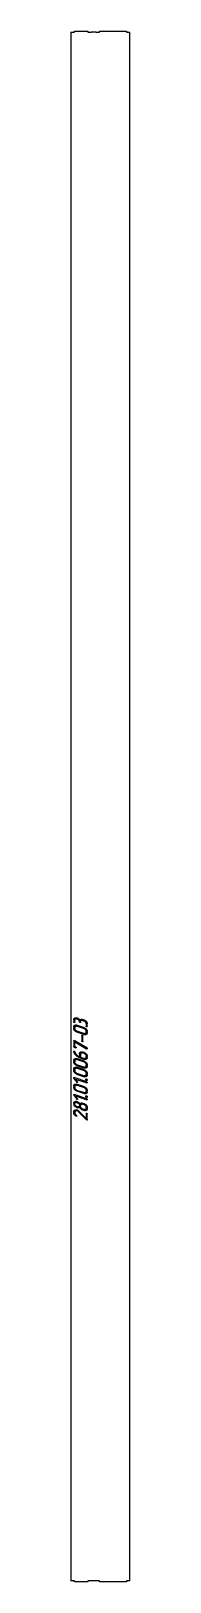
# Model space of a CAD drawing. Header units: millimetres. Extents: x 7 to 94, y 6 to 2285.
import ezdxf

# ---------------------------------------------------------------- set-up
doc = ezdxf.new("R2010")
doc.units = ezdxf.units.MM
doc.linetypes.add('K5LT_BASIC', pattern=[0])
doc.layers.add('Engraving', color=7, linetype='Continuous')

msp = doc.modelspace()

# ---------------------------------------------------------------- linework, layer by layer
at = {"color": 143, "linetype": 'K5LT_BASIC', "lineweight": 25, "true_color": 0x33acca}
for p, q in [((6.9, 2283.9), (6.9, 7.7)), ((6.9, 2283.9), (11.9, 2283.9)), ((11.9, 2285.4), (31.9, 2285.4)), ((11.9, 2283.9), (11.9, 2285.4)), ((31.9, 2285.4), (31.9, 2283.9)), ((31.9, 2283.9), (36.9, 2283.9)), ((43.9, 2283.9), (48.9, 2283.9)), ((48.9, 2285.4), (88.9, 2285.4)), ((48.9, 2283.9), (48.9, 2285.4)), ((88.9, 2285.4), (88.9, 2283.9)), ((88.9, 2283.9), (93.9, 2283.9)), ((93.9, 7.7), (93.9, 2283.9)), ((11.9, 7.7), (6.9, 7.7)), ((11.9, 6.2), (11.9, 7.7)), ((31.9, 6.2), (11.9, 6.2)), ((36.9, 7.7), (31.9, 7.7)), ((31.9, 7.7), (31.9, 6.2)), ((43.9, 7.7), (36.9, 7.7)), ((48.9, 7.7), (43.9, 7.7)), ((48.9, 6.2), (48.9, 7.7)), ((88.9, 6.2), (48.9, 6.2)), ((93.9, 7.7), (88.9, 7.7)), ((88.9, 7.7), (88.9, 6.2))]:
    msp.add_line(p, q, dxfattribs=at)
msp.add_open_spline([(43.9, 2283.9), (43.7, 2283.9), (43.1, 2283.9), (42.2, 2283.9), (41.3, 2283.9), (40.4, 2283.9), (39.5, 2283.9), (38.6, 2283.9), (37.8, 2283.9), (37.2, 2283.9), (36.9, 2283.9)], degree=3, dxfattribs=at)
at = {"layer": 'Engraving', "color": 143, "linetype": 'K5LT_BASIC', "lineweight": 25, "true_color": 0x33acca}
for p, q in [((11, 832.2), (11, 829.4)), ((11, 821.6), (11, 820.2)), ((12.4, 828.9), (12.4, 831.7)), ((12.4, 821.2), (12.4, 819.7)), ((16.6, 834.5), (15.2, 835)), ((15.2, 833.6), (16.6, 833.1)), ((26.6, 820.6), (15.2, 824.5)), ((26.6, 819.2), (15.2, 823)), ((17.1, 834.4), (16.6, 834.5)), ((17.4, 834.3), (17.1, 834.4)), ((17.7, 834.1), (17.4, 834.3)), ((20.9, 828.8), (20.9, 829.5)), ((26.6, 831.9), (23.7, 832.8)), ((23.7, 831.4), (26.6, 830.4)), ((29.4, 826.6), (29.4, 823.1)), ((30.8, 822.6), (30.8, 826.2)), ((11, 801.4), (11, 792.9)), ((11.8, 801.8), (11.6, 801.9)), ((30.3, 791.2), (11.8, 801.8)), ((12.4, 800), (30, 789.9)), ((12.4, 793.1), (12.4, 800)), ((15.2, 815.9), (26.6, 812.1)), ((15.2, 814.5), (26.6, 810.6)), ((23, 809.3), (23, 800.7)), ((24.5, 800.3), (24.5, 808.8)), ((29.4, 813.9), (29.4, 815.4)), ((30.8, 813.5), (30.8, 814.9)), ((10.9, 785.9), (11, 785.6)), ((11.7, 791.9), (13.8, 791.2)), ((12.4, 785.3), (12.3, 785.6)), ((13.8, 792.6), (12.4, 793.1)), ((12.6, 785), (12.4, 785.3)), ((12.9, 784.2), (12.6, 785)), ((26.6, 771.4), (15.2, 775.3)), ((19.5, 782.2), (19.5, 778)), ((20.3, 776.3), (26.6, 774.1)), ((20.9, 781.7), (20.9, 777.5)), ((20.9, 777.5), (26.6, 775.6)), ((26.6, 784.1), (23.7, 785)), ((26.6, 782.7), (23.7, 783.6)), ((29.4, 777.4), (29.4, 778.8)), ((30, 789.9), (30.2, 789.9)), ((30.8, 790.4), (30.7, 790.8)), ((30.8, 776.9), (30.8, 778.4)), ((11, 772.4), (11, 771)), ((11, 759.7), (11, 758.3)), ((12.4, 771.9), (12.4, 770.5)), ((12.4, 759.2), (12.4, 757.8)), ((26.6, 770), (15.2, 773.8)), ((15.2, 766.7), (26.6, 762.9)), ((15.2, 765.3), (26.6, 761.4)), ((26.6, 758.7), (15.2, 762.6)), ((26.6, 757.3), (15.2, 761.1)), ((15.2, 754), (26.6, 750.2)), ((15.2, 752.6), (26.6, 748.7)), ((29.4, 764.7), (29.4, 766.1)), ((29.4, 752), (29.4, 753.4)), ((30.8, 764.2), (30.8, 765.7)), ((30.8, 751.5), (30.8, 753)), ((11, 734.9), (11, 733.4)), ((11.2, 746.3), (15.4, 740.6)), ((30.1, 741), (11.7, 747.3)), ((12.4, 734.4), (12.4, 733)), ((13.4, 745.3), (30.1, 739.6)), ((16.4, 741.2), (13.4, 745.3)), ((26.6, 733.8), (15.2, 737.7)), ((26.6, 732.4), (15.2, 736.3)), ((11, 709.3), (11, 708.8)), ((11, 708.8), (11, 708.3)), ((11, 708.3), (11.2, 707.5)), ((11.2, 721.4), (15.4, 715.7)), ((30.1, 716.2), (11.7, 722.4)), ((13.4, 720.4), (30.1, 714.7)), ((16.4, 716.4), (13.4, 720.4)), ((14.3, 712.3), (13.6, 712.4)), ((14.8, 712.2), (14.3, 712.3)), ((15.2, 712.1), (14.8, 712.2)), ((15.2, 729.1), (26.6, 725.3)), ((15.2, 727.7), (26.6, 723.9)), ((16.7, 711.6), (15.2, 712.1)), ((16.7, 710.2), (15.2, 710.7)), ((20.9, 706.6), (20.9, 705.2)), ((26.6, 708.9), (23.7, 709.9)), ((26.6, 707.5), (23.7, 708.5)), ((29.4, 727.2), (29.4, 728.6)), ((30.8, 726.7), (30.8, 728.1)), ((14.3, 690.7), (14.6, 690.6)), ((15.2, 705), (16.7, 704.5)), ((15.2, 703.6), (16.6, 703.1)), ((16.9, 698), (17.4, 697.6)), ((17.4, 697.6), (17.9, 697.1)), ((17.9, 697.1), (29.7, 685.3)), ((29.4, 687.4), (18.7, 698.1)), ((23.7, 701.4), (26.6, 700.4)), ((23.7, 700), (26.6, 699)), ((29.4, 702.3), (29.4, 703.7)), ((29.4, 694.5), (29.4, 687.4)), ((30.8, 701.8), (30.8, 703.2)), ((30.8, 685.6), (30.8, 694))]:
    msp.add_line(p, q, dxfattribs=at)
for points in [[(11, 832.2), (11, 834), (12.2, 834.8)], [(11.2, 828.7), (11, 829), (11, 829.4)], [(11, 821.6), (11, 823.4), (12.2, 824.2)], [(11.7, 828.4), (11.5, 828.5), (11.2, 828.7)], [(12.2, 828.4), (11.9, 828.3), (11.7, 828.4)], [(12.2, 834.8), (13.4, 835.6), (15.2, 835)], [(12.4, 828.9), (12.4, 828.6), (12.2, 828.4)], [(12.2, 824.2), (13.4, 825.1), (15.2, 824.5)], [(13.2, 833.5), (12.4, 832.9), (12.4, 831.7)], [(12.4, 821.2), (12.4, 822.3), (13.2, 822.9)], [(15.2, 833.6), (14, 834), (13.2, 833.5)], [(13.2, 822.9), (14.1, 823.4), (15.2, 823)], [(18.7, 831.6), (17.8, 832.7), (16.6, 833.1)], [(17.7, 834.1), (18.1, 833.9), (18.5, 833.5)], [(18.5, 833.5), (19.2, 832.9), (20, 831.8)], [(19.5, 829.3), (19.5, 830.5), (18.7, 831.6)], [(19.8, 828.7), (19.5, 829), (19.5, 829.3)], [(20.2, 828.4), (20, 828.4), (19.8, 828.7)], [(20, 831.8), (20.4, 832.6), (21.5, 832.9)], [(20.7, 828.4), (20.5, 828.3), (20.2, 828.4)], [(20.9, 828.8), (20.9, 828.5), (20.7, 828.4)], [(21.7, 831.3), (20.9, 830.7), (20.9, 829.5)], [(21.5, 832.9), (22.6, 833.2), (23.7, 832.8)], [(23.7, 831.4), (22.6, 831.8), (21.7, 831.3)], [(26.6, 831.9), (28.4, 831.3), (29.6, 829.6)], [(28.6, 828.9), (27.8, 830), (26.6, 830.4)], [(26.6, 820.6), (28.3, 820), (29.6, 818.3)], [(29.4, 826.6), (29.4, 827.8), (28.6, 828.9)], [(29.7, 822.5), (29.4, 822.7), (29.4, 823.1)], [(29.6, 829.6), (30.8, 827.9), (30.8, 826.2)], [(30.1, 822.1), (30, 822.2), (29.7, 822.5)], [(30.6, 822.1), (30.4, 822), (30.1, 822.1)], [(30.8, 822.6), (30.8, 822.3), (30.6, 822.1)], [(12.2, 816.8), (11, 818.4), (11, 820.2)], [(11, 801.4), (11, 801.7), (11.1, 801.9)], [(11.1, 801.9), (11.3, 802), (11.6, 801.9)], [(15.2, 814.5), (13.5, 815.1), (12.2, 816.8)], [(13.2, 817.4), (12.4, 818.6), (12.4, 819.7)], [(15.2, 815.9), (14, 816.3), (13.2, 817.4)], [(23, 809.3), (23, 809.5), (23.3, 809.7)], [(23.3, 800.1), (23, 800.4), (23, 800.7)], [(23.3, 809.7), (23.5, 809.8), (23.7, 809.7)], [(23.7, 799.8), (23.6, 799.8), (23.3, 800.1)], [(23.7, 809.7), (24, 809.6), (24.2, 809.4)], [(24.3, 799.8), (24, 799.7), (23.7, 799.8)], [(24.2, 809.4), (24.5, 809.1), (24.5, 808.8)], [(24.5, 800.3), (24.5, 799.9), (24.3, 799.8)], [(26.6, 819.2), (27.8, 818.8), (28.6, 817.6)], [(28.6, 812.2), (27.7, 811.7), (26.6, 812.1)], [(29.6, 810.9), (28.4, 810), (26.6, 810.6)], [(28.6, 817.6), (29.4, 816.5), (29.4, 815.4)], [(29.4, 813.9), (29.4, 812.8), (28.6, 812.2)], [(29.6, 818.3), (30.8, 816.7), (30.8, 814.9)], [(30.8, 813.5), (30.8, 811.8), (29.6, 810.9)], [(10.9, 785.9), (10.9, 786.2), (11.2, 786.3)], [(11.7, 791.9), (11, 792.1), (11, 792.9)], [(14.8, 779.6), (12.2, 782.2), (11, 785.6)], [(11, 772.4), (11, 774.2), (12.2, 775)], [(11.2, 786.3), (11.4, 786.4), (11.7, 786.3)], [(11.7, 786.3), (11.9, 786.2), (12, 786.1)], [(12, 786.1), (12.2, 785.9), (12.3, 785.6)], [(12.2, 775), (13.4, 775.9), (15.2, 775.3)], [(12.9, 784.2), (13.2, 783.6), (13.6, 782.9)], [(13.6, 782.9), (14.3, 781.8), (15.6, 780.6)], [(13.8, 792.6), (14.1, 792.5), (14.3, 792.2)], [(14.3, 791.2), (14.2, 791.1), (13.8, 791.2)], [(14.3, 792.2), (14.5, 792), (14.5, 791.6)], [(14.5, 791.6), (14.5, 791.5), (14.3, 791.2)], [(20.3, 776.3), (17.3, 777.3), (14.8, 779.6)], [(15.6, 780.6), (16.4, 779.8), (17.5, 779)], [(17.5, 779), (18.6, 778.3), (19.5, 778)], [(19.5, 782.2), (19.5, 784), (20.7, 784.8)], [(20.7, 784.8), (22, 785.7), (23.7, 785)], [(20.9, 781.7), (20.9, 783), (21.7, 783.5)], [(21.7, 783.5), (22.6, 784), (23.7, 783.6)], [(26.6, 784.1), (28.4, 783.5), (29.6, 781.8)], [(26.6, 782.7), (27.8, 782.2), (28.6, 781.1)], [(28.6, 775.7), (27.7, 775.2), (26.6, 775.6)], [(28.6, 781.1), (29.4, 780), (29.4, 778.8)], [(29.4, 777.4), (29.4, 776.3), (28.6, 775.7)], [(29.6, 781.8), (30.8, 780.1), (30.8, 778.4)], [(30.8, 776.9), (30.8, 775.3), (29.6, 774.4)], [(30.7, 789.9), (30.5, 789.7), (30.2, 789.9)], [(30.3, 791.2), (30.4, 791.2), (30.7, 790.8)], [(30.8, 790.4), (30.8, 790.1), (30.7, 789.9)], [(12.2, 767.5), (11, 769.2), (11, 771)], [(11, 759.7), (11, 761.5), (12.2, 762.3)], [(12.2, 754.8), (11, 756.5), (11, 758.3)], [(15.2, 765.3), (13.5, 765.9), (12.2, 767.5)], [(12.2, 762.3), (13.4, 763.2), (15.2, 762.6)], [(15.2, 752.6), (13.5, 753.2), (12.2, 754.8)], [(12.4, 771.9), (12.4, 773.1), (13.2, 773.7)], [(13.2, 768.2), (12.4, 769.3), (12.4, 770.5)], [(12.4, 759.2), (12.4, 760.4), (13.2, 761)], [(13.2, 755.5), (12.4, 756.6), (12.4, 757.8)], [(13.2, 773.7), (14.1, 774.2), (15.2, 773.8)], [(15.2, 766.7), (14, 767.1), (13.2, 768.2)], [(13.2, 761), (14.1, 761.5), (15.2, 761.1)], [(15.2, 754), (14, 754.4), (13.2, 755.5)], [(29.6, 774.4), (28.4, 773.5), (26.6, 774.1)], [(26.6, 771.4), (28.3, 770.8), (29.6, 769.1)], [(26.6, 770), (27.8, 769.6), (28.6, 768.4)], [(28.6, 763), (27.7, 762.5), (26.6, 762.9)], [(29.6, 761.7), (28.4, 760.8), (26.6, 761.4)], [(26.6, 758.7), (28.3, 758.1), (29.6, 756.4)], [(26.6, 757.3), (27.8, 756.9), (28.6, 755.7)], [(28.6, 768.4), (29.4, 767.3), (29.4, 766.1)], [(29.4, 764.7), (29.4, 763.6), (28.6, 763)], [(28.6, 755.7), (29.4, 754.6), (29.4, 753.4)], [(29.6, 769.1), (30.8, 767.4), (30.8, 765.7)], [(30.8, 764.2), (30.8, 762.6), (29.6, 761.7)], [(29.6, 756.4), (30.8, 754.7), (30.8, 753)], [(11, 746.8), (11, 747.1), (11.2, 747.3)], [(11.2, 746.3), (11, 746.5), (11, 746.8)], [(11, 734.9), (11, 736.6), (12.2, 737.4)], [(12.2, 730), (11, 731.6), (11, 733.4)], [(11.2, 747.3), (11.4, 747.4), (11.7, 747.3)], [(12.2, 737.4), (13.4, 738.3), (15.2, 737.7)], [(15.2, 727.7), (13.5, 728.3), (12.2, 730)], [(12.4, 734.4), (12.4, 735.6), (13.2, 736.1)], [(13.2, 730.7), (12.4, 731.8), (12.4, 733)], [(13.2, 736.1), (14.1, 736.7), (15.2, 736.3)], [(15.2, 729.1), (14, 729.5), (13.2, 730.7)], [(15.9, 740.2), (15.8, 740.2), (15.4, 740.6)], [(16.4, 740.2), (16.2, 740.1), (15.9, 740.2)], [(16.4, 741.2), (16.6, 740.9), (16.6, 740.7)], [(16.6, 740.7), (16.6, 740.4), (16.4, 740.2)], [(28.6, 750.3), (27.7, 749.8), (26.6, 750.2)], [(29.6, 749), (28.4, 748.1), (26.6, 748.7)], [(26.6, 733.8), (28.3, 733.2), (29.6, 731.5)], [(26.6, 732.4), (27.8, 732), (28.6, 730.9)], [(29.4, 752), (29.4, 750.9), (28.6, 750.3)], [(28.6, 730.9), (29.4, 729.7), (29.4, 728.6)], [(28.7, 744.7), (28.7, 745), (29.1, 745.3)], [(29.1, 743.7), (28.7, 744.1), (28.7, 744.7)], [(29.1, 745.3), (29.4, 745.5), (29.8, 745.4)], [(29.8, 743.2), (29.5, 743.3), (29.1, 743.7)], [(30.8, 751.5), (30.8, 749.9), (29.6, 749)], [(29.6, 731.5), (30.8, 729.9), (30.8, 728.1)], [(29.8, 745.4), (30.2, 745.2), (30.5, 744.8)], [(30.6, 743.3), (30.2, 743.1), (29.8, 743.2)], [(30.1, 741), (30.5, 740.9), (30.7, 740.7)], [(30.7, 739.6), (30.5, 739.5), (30.1, 739.6)], [(30.5, 744.8), (30.8, 744.4), (30.8, 743.9)], [(30.8, 743.9), (30.8, 743.4), (30.6, 743.3)], [(30.7, 740.7), (30.9, 740.4), (30.9, 740.1)], [(30.9, 740.1), (30.9, 740), (30.7, 739.6)], [(11, 722), (11, 722.2), (11.2, 722.4)], [(11.2, 721.4), (11, 721.7), (11, 722)], [(11, 709.3), (11, 711), (12.2, 711.9)], [(11.2, 722.4), (11.4, 722.6), (11.7, 722.4)], [(12.2, 705.8), (11.6, 706.7), (11.2, 707.5)], [(12.2, 711.9), (12.8, 712.3), (13.6, 712.4)], [(12.4, 708.8), (12.4, 710), (13.2, 710.5)], [(13.2, 706.5), (12.4, 707.6), (12.4, 708.8)], [(13.2, 710.5), (14, 711.1), (15.2, 710.7)], [(15.9, 715.3), (15.8, 715.4), (15.4, 715.7)], [(16.4, 715.4), (16.2, 715.2), (15.9, 715.3)], [(16.4, 716.4), (16.6, 716.1), (16.6, 715.8)], [(16.6, 715.8), (16.6, 715.5), (16.4, 715.4)], [(16.7, 711.6), (17.7, 711.2), (18.5, 710.6)], [(16.7, 710.2), (17.9, 709.8), (18.7, 708.6)], [(18.5, 710.6), (19.3, 709.9), (20, 708.9)], [(18.7, 708.6), (19.5, 707.5), (19.5, 706.4)], [(20, 708.9), (20.4, 709.7), (21.5, 710)], [(20.9, 706.6), (20.9, 707.8), (21.7, 708.3)], [(21.5, 710), (22.5, 710.3), (23.7, 709.9)], [(21.7, 708.3), (22.6, 708.9), (23.7, 708.5)], [(28.6, 725.5), (27.7, 724.9), (26.6, 725.3)], [(29.6, 724.1), (28.4, 723.2), (26.6, 723.9)], [(26.6, 708.9), (28.4, 708.3), (29.6, 706.7)], [(26.6, 707.5), (27.8, 707.1), (28.6, 706)], [(29.4, 727.2), (29.4, 726), (28.6, 725.5)], [(28.7, 719.8), (28.7, 720.2), (29.1, 720.4)], [(29.1, 718.9), (28.7, 719.3), (28.7, 719.8)], [(29.1, 720.4), (29.4, 720.6), (29.8, 720.5)], [(29.8, 718.4), (29.5, 718.4), (29.1, 718.9)], [(30.8, 726.7), (30.8, 725), (29.6, 724.1)], [(29.6, 706.7), (30.8, 705), (30.8, 703.2)], [(29.8, 720.5), (30.2, 720.4), (30.5, 720)], [(30.6, 718.4), (30.2, 718.2), (29.8, 718.4)], [(30.1, 716.2), (30.5, 716.1), (30.7, 715.8)], [(30.7, 714.8), (30.5, 714.6), (30.1, 714.7)], [(30.5, 720), (30.8, 719.6), (30.8, 719.1)], [(30.8, 719.1), (30.8, 718.6), (30.6, 718.4)], [(30.7, 715.8), (30.9, 715.5), (30.9, 715.2)], [(30.9, 715.2), (30.9, 715.1), (30.7, 714.8)], [(10.9, 696.4), (10.9, 698.4), (12.3, 699.5)], [(11.7, 693.5), (10.9, 694.9), (10.9, 696.4)], [(14.3, 690.7), (12.6, 691.9), (11.7, 693.5)], [(15.2, 703.6), (13.5, 704.1), (12.2, 705.8)], [(12.3, 699.5), (13.8, 700.7), (15.8, 700)], [(12.7, 697.2), (12.4, 696.6), (12.4, 695.9)], [(12.4, 695.9), (12.4, 694.9), (12.9, 693.9)], [(13.4, 698.2), (12.9, 697.8), (12.7, 697.2)], [(12.9, 693.9), (13.5, 692.9), (14.8, 691.9)], [(15.2, 705), (14, 705.4), (13.2, 706.5)], [(15.8, 698.5), (14.4, 699), (13.4, 698.2)], [(15.1, 690.7), (14.9, 690.5), (14.6, 690.6)], [(14.8, 691.9), (15, 691.8), (15.1, 691.6)], [(15.1, 691.6), (15.2, 691.4), (15.3, 691.1)], [(15.3, 691.1), (15.3, 690.8), (15.1, 690.7)], [(15.8, 700), (16.5, 699.8), (17.2, 699.3)], [(16.9, 698), (16.4, 698.4), (15.8, 698.5)], [(18.5, 702.9), (17.7, 702.7), (16.6, 703.1)], [(18.7, 704.6), (17.8, 704.1), (16.7, 704.5)], [(17.2, 699.3), (17.9, 698.9), (18.7, 698.1)], [(20, 703.5), (19.4, 703), (18.5, 702.9)], [(19.5, 706.4), (19.5, 705.2), (18.7, 704.6)], [(21.7, 701.3), (20.7, 702.2), (20, 703.5)], [(21.7, 702.9), (20.9, 704), (20.9, 705.2)], [(23.7, 701.4), (22.6, 701.8), (21.7, 702.9)], [(23.7, 700), (22.7, 700.3), (21.7, 701.3)], [(28.6, 700.6), (27.7, 700), (26.6, 700.4)], [(29.6, 699.3), (28.4, 698.4), (26.6, 699)], [(28.6, 706), (29.4, 704.9), (29.4, 703.7)], [(29.4, 702.3), (29.4, 701.2), (28.6, 700.6)], [(29.4, 694.5), (29.4, 694.8), (29.7, 694.9)], [(30.8, 701.8), (30.8, 700.2), (29.6, 699.3)], [(29.7, 694.9), (29.9, 695.1), (30.1, 695)], [(30.1, 685.1), (29.9, 685.2), (29.7, 685.3)], [(30.1, 695), (30.4, 694.9), (30.6, 694.7)], [(30.6, 685.1), (30.4, 685), (30.1, 685.1)], [(30.6, 694.7), (30.8, 694.4), (30.8, 694)], [(30.8, 685.6), (30.8, 685.3), (30.6, 685.1)]]:
    msp.add_open_spline(points, degree=2, dxfattribs=at)

doc.saveas('drawing.dxf')
